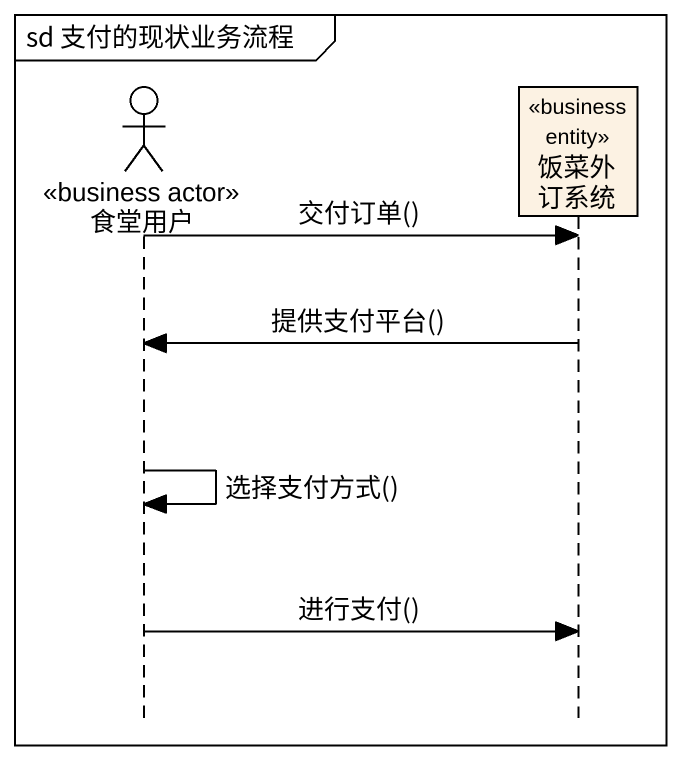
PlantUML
@startuml
mainframe sd 支付的现状业务流程
hide footbox
actor 食堂用户 <<business actor>>
participant 饭菜外订系统 <<business entity>>

食堂用户 -> 饭菜外订系统 : 交付订单()
饭菜外订系统 -> 食堂用户 : 提供支付平台()
食堂用户 -> 食堂用户 : 选择支付方式()
食堂用户 -> 饭菜外订系统 : 进行支付()
@enduml
